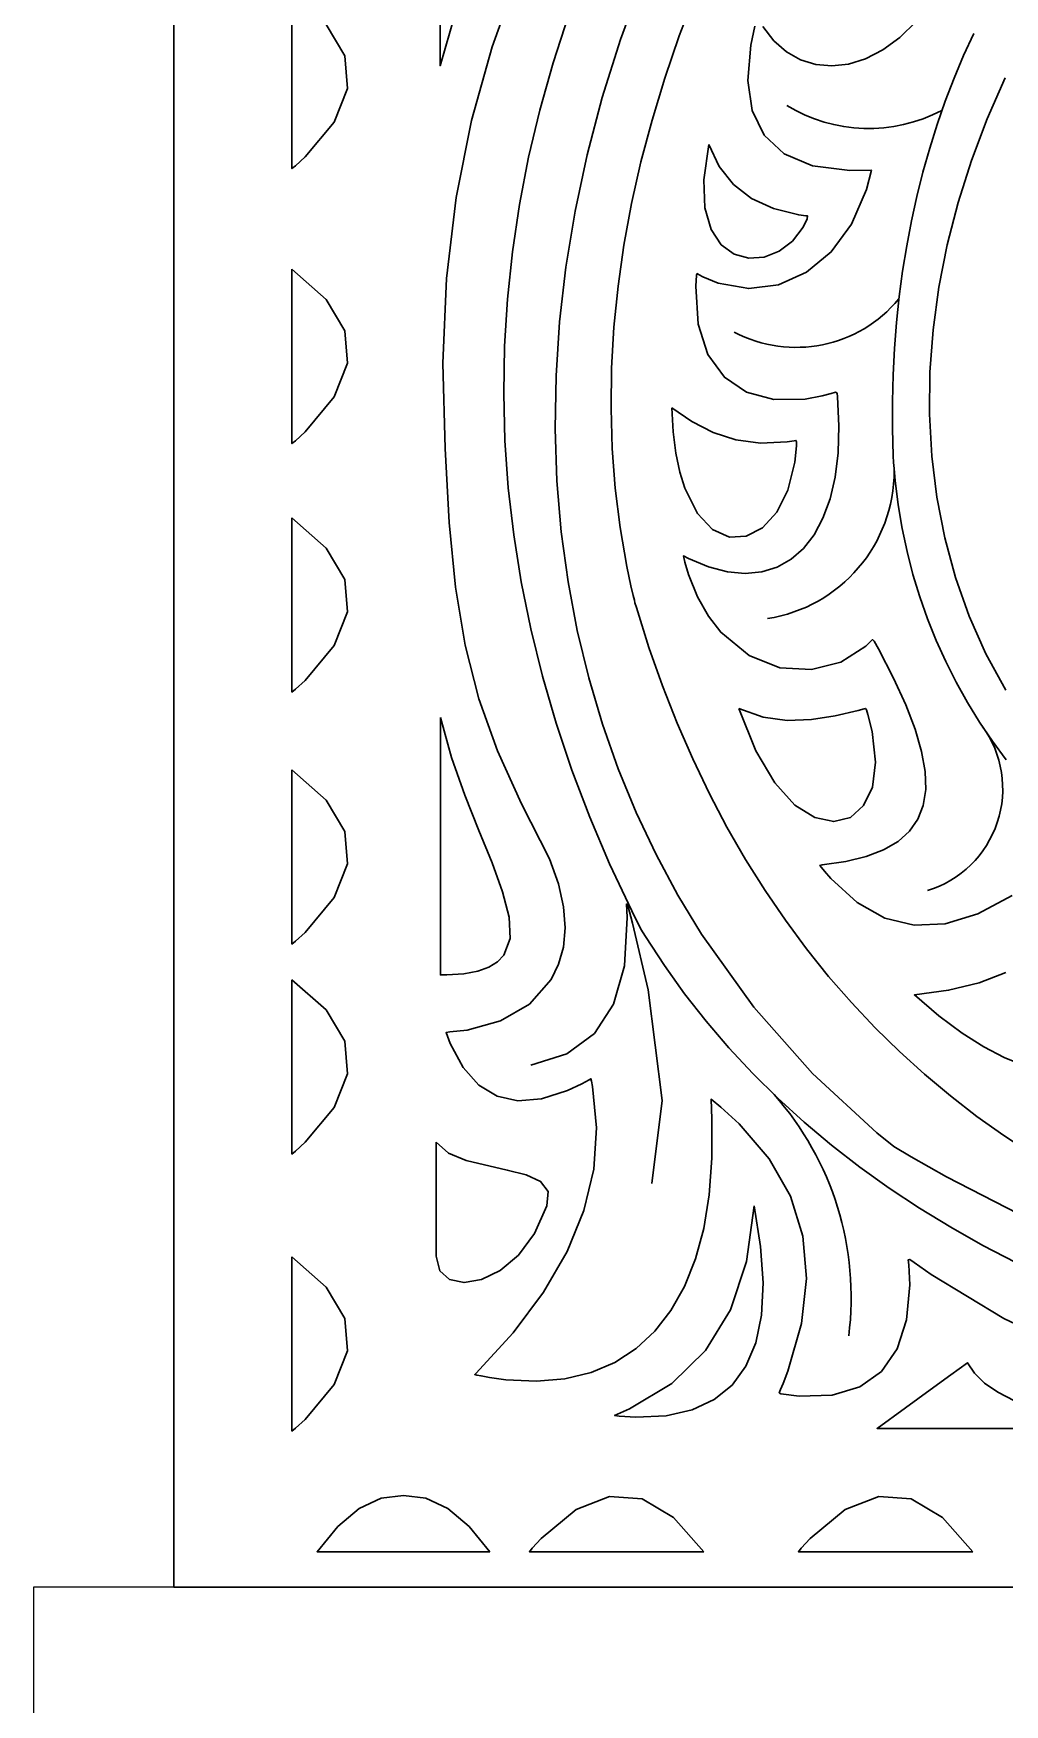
# Model space of a CAD drawing. Header units: inches. Extents: x 249 to 1192, y -18 to 440.
# Drawn here: x 609.812 to 610.158, y 236.347 to 236.943 of the extents above; entities that cross this region are included whole.
import ezdxf

# ---------------------------------------------------------------- set-up
doc = ezdxf.new("R2010")
doc.units = ezdxf.units.IN
doc.header["$MEASUREMENT"] = 0
doc.layers.add('KACA', color=141, linetype='Continuous', lineweight=30)
doc.layers.add('KOLOM', color=5, linetype='Continuous')

# ---------------------------------------------------------------- blocks, each defined once
blk = doc.blocks.new('TAMPAK SAMPING KANAN')
at = {"layer": 'KACA'}
for points in [[(610.71219, 236.38919), (609.86219, 236.38919), (609.86219, 238.38919), (610.71219, 238.38919)], [(610.71219, 236.38919), (609.86219, 236.38919), (609.86219, 238.38919), (610.71219, 238.38919)], [(610.18575, 236.47161), (610.15779, 236.48479), (610.13195, 236.50047), (610.12582, 236.50477), (610.12431, 236.50588), (610.12376, 236.50578), (610.12394, 236.50393), (610.12427, 236.49686), (610.12318, 236.48433), (610.11979, 236.47401), (610.11419, 236.46602), (610.10647, 236.46048), (610.0967, 236.45749), (610.08496, 236.45718), (610.07837, 236.45806), (610.0778, 236.45842), (610.07828, 236.45953), (610.07921, 236.46173), (610.08092, 236.46611), (610.0858, 236.48304), (610.08757, 236.49907), (610.08624, 236.5142), (610.08179, 236.52843), (610.07424, 236.54176), (610.06357, 236.55419), (610.05707, 236.56007), (610.05353, 236.56292), (610.05377, 236.55597), (610.05384, 236.54193), (610.05289, 236.52891), (610.05094, 236.51693), (610.048, 236.50605), (610.0441, 236.49628), (610.03926, 236.48768), (610.03349, 236.48028), (610.02681, 236.4741), (610.01924, 236.4692), (610.01079, 236.46561), (610.00149, 236.46336), (609.99135, 236.46248), (609.98039, 236.46302), (609.97461, 236.46384), (609.97164, 236.46438), (609.97014, 236.46469), (609.96939, 236.46485), (609.96972, 236.46527), (609.98305, 236.4797), (609.99391, 236.49418), (610.00231, 236.50873), (610.00825, 236.52334), (610.01173, 236.538), (610.01275, 236.55273), (610.01131, 236.56751), (610.01095, 236.56937), (610.01073, 236.5702), (610.01007, 236.56983), (610.00747, 236.56843), (610.00245, 236.56606), (609.99312, 236.56305), (609.98474, 236.56237), (609.9773, 236.56401), (609.97081, 236.56796), (609.96526, 236.57424), (609.96066, 236.58283), (609.95965, 236.58535), (609.95917, 236.58666), (609.96044, 236.58691), (609.96671, 236.58752), (609.97858, 236.5908), (609.98884, 236.59682), (609.99659, 236.6056), (609.99925, 236.61102), (610.00095, 236.61714), (610.00158, 236.62396), (610.00103, 236.63147), (609.99919, 236.63969), (609.99595, 236.6486), (609.986, 236.66812), (609.97744, 236.68705), (609.97086, 236.70559), (609.96597, 236.72469), (609.96251, 236.74528), (609.96021, 236.7683), (609.95879, 236.79469), (609.95806, 236.82508), (609.95927, 236.85526), (609.96271, 236.88403), (609.96821, 236.91148), (609.97557, 236.93773), (609.98459, 236.96286)], [(610.18575, 236.47161), (610.15779, 236.48479), (610.13195, 236.50047), (610.12582, 236.50477), (610.12431, 236.50588), (610.12376, 236.50578), (610.12394, 236.50393), (610.12427, 236.49686), (610.12318, 236.48433), (610.11979, 236.47401), (610.11419, 236.46602), (610.10647, 236.46048), (610.0967, 236.45749), (610.08496, 236.45718), (610.07837, 236.45806), (610.0778, 236.45842), (610.07828, 236.45953), (610.07921, 236.46173), (610.08092, 236.46611), (610.0858, 236.48304), (610.08757, 236.49907), (610.08624, 236.5142), (610.08179, 236.52843), (610.07424, 236.54176), (610.06357, 236.55419), (610.05707, 236.56007), (610.05353, 236.56292), (610.05377, 236.55597), (610.05384, 236.54193), (610.05289, 236.52891), (610.05094, 236.51693), (610.048, 236.50605), (610.0441, 236.49628), (610.03926, 236.48768), (610.03349, 236.48028), (610.02681, 236.4741), (610.01924, 236.4692), (610.01079, 236.46561), (610.00149, 236.46336), (609.99135, 236.46248), (609.98039, 236.46302), (609.97461, 236.46384), (609.97164, 236.46438), (609.97014, 236.46469), (609.96939, 236.46485), (609.96972, 236.46527), (609.98305, 236.4797), (609.99391, 236.49418), (610.00231, 236.50873), (610.00825, 236.52334), (610.01173, 236.538), (610.01275, 236.55273), (610.01131, 236.56751), (610.01095, 236.56937), (610.01073, 236.5702), (610.01007, 236.56983), (610.00747, 236.56843), (610.00245, 236.56606), (609.99312, 236.56305), (609.98474, 236.56237), (609.9773, 236.56401), (609.97081, 236.56796), (609.96526, 236.57424), (609.96066, 236.58283), (609.95965, 236.58535), (609.95917, 236.58666), (609.96044, 236.58691), (609.96671, 236.58752), (609.97858, 236.5908), (609.98884, 236.59682), (609.99659, 236.6056), (609.99925, 236.61102), (610.00095, 236.61714), (610.00158, 236.62396), (610.00103, 236.63147), (609.99919, 236.63969), (609.99595, 236.6486), (609.986, 236.66812), (609.97744, 236.68705), (609.97086, 236.70559), (609.96597, 236.72469), (609.96251, 236.74528), (609.96021, 236.7683), (609.95879, 236.79469), (609.95806, 236.82508), (609.95927, 236.85526), (609.96271, 236.88403), (609.96821, 236.91148), (609.97557, 236.93773), (609.98459, 236.96286)], [(610.16211, 236.50477), (610.15037, 236.51086), (610.13892, 236.51731), (610.12779, 236.52411), (610.11699, 236.53126), (610.10653, 236.53876), (610.09643, 236.5466), (610.0867, 236.55477), (610.07735, 236.56327), (610.06841, 236.57209), (610.05987, 236.58124), (610.05177, 236.5907), (610.04411, 236.60046), (610.03691, 236.61053), (610.03018, 236.6209), (610.02857, 236.62354), (610.02787, 236.62477), (610.02734, 236.62582), (610.02526, 236.62999), (610.01742, 236.64671), (610.01032, 236.66343), (610.00396, 236.68016), (609.99834, 236.6969), (609.99345, 236.71365), (609.98931, 236.73041), (609.98591, 236.74717), (609.98324, 236.76394), (609.98132, 236.78072), (609.98013, 236.79751), (609.97969, 236.8143), (609.97998, 236.8311), (609.98102, 236.84791), (609.98279, 236.86473), (609.9853, 236.88156), (609.98855, 236.89839), (609.99255, 236.91523), (609.99728, 236.93208), (610.00275, 236.94894)], [(610.16211, 236.50477), (610.15037, 236.51086), (610.13892, 236.51731), (610.12779, 236.52411), (610.11699, 236.53126), (610.10653, 236.53876), (610.09643, 236.5466), (610.0867, 236.55477), (610.07735, 236.56327), (610.06841, 236.57209), (610.05987, 236.58124), (610.05177, 236.5907), (610.04411, 236.60046), (610.03691, 236.61053), (610.03018, 236.6209), (610.02857, 236.62354), (610.02787, 236.62477), (610.02734, 236.62582), (610.02526, 236.62999), (610.01742, 236.64671), (610.01032, 236.66343), (610.00396, 236.68016), (609.99834, 236.6969), (609.99345, 236.71365), (609.98931, 236.73041), (609.98591, 236.74717), (609.98324, 236.76394), (609.98132, 236.78072), (609.98013, 236.79751), (609.97969, 236.8143), (609.97998, 236.8311), (609.98102, 236.84791), (609.98279, 236.86473), (609.9853, 236.88156), (609.98855, 236.89839), (609.99255, 236.91523), (609.99728, 236.93208), (610.00275, 236.94894)], [(610.02891, 236.96118), (610.02129, 236.94032), (610.01479, 236.91968), (610.0094, 236.89929), (610.00509, 236.87916), (610.00182, 236.85932), (609.99958, 236.83977), (609.99832, 236.82055), (609.99802, 236.80166), (609.99866, 236.78313), (610.0002, 236.76498), (610.00262, 236.74723), (610.00589, 236.72989), (610.00998, 236.71299), (610.01486, 236.69654), (610.0205, 236.68056), (610.02688, 236.66507), (610.03396, 236.6501), (610.04172, 236.63565), (610.05013, 236.62175), (610.06879, 236.59568), (610.0897, 236.57204), (610.11263, 236.55096), (610.11866, 236.54612), (610.12484, 236.54236), (610.13738, 236.53525), (610.16303, 236.52216)], [(610.02891, 236.96118), (610.02129, 236.94032), (610.01479, 236.91968), (610.0094, 236.89929), (610.00509, 236.87916), (610.00182, 236.85932), (609.99958, 236.83977), (609.99832, 236.82055), (609.99802, 236.80166), (609.99866, 236.78313), (610.0002, 236.76498), (610.00262, 236.74723), (610.00589, 236.72989), (610.00998, 236.71299), (610.01486, 236.69654), (610.0205, 236.68056), (610.02688, 236.66507), (610.03396, 236.6501), (610.04172, 236.63565), (610.05013, 236.62175), (610.06879, 236.59568), (610.0897, 236.57204), (610.11263, 236.55096), (610.11866, 236.54612), (610.12484, 236.54236), (610.13738, 236.53525), (610.16303, 236.52216)], [(610.16075, 236.63546), (610.14856, 236.62892), (610.13694, 236.62539), (610.12589, 236.62489), (610.11543, 236.62741), (610.10554, 236.63295), (610.09622, 236.6415), (610.09399, 236.64411), (610.09288, 236.64549), (610.09233, 236.6462), (610.0931, 236.64644), (610.10148, 236.64765), (610.10878, 236.64943), (610.11499, 236.65179), (610.12013, 236.65477), (610.12419, 236.65837), (610.12718, 236.66264), (610.1291, 236.66759), (610.12997, 236.67324), (610.12978, 236.67962), (610.12853, 236.68676), (610.12624, 236.69467), (610.12291, 236.70338), (610.11853, 236.71291), (610.11312, 236.72328), (610.11161, 236.72601), (610.11097, 236.72663), (610.11052, 236.72613), (610.10863, 236.72426), (610.09971, 236.71856), (610.08925, 236.71592), (610.07808, 236.71662), (610.06705, 236.72097), (610.05699, 236.72927), (610.05258, 236.73499), (610.04873, 236.74181), (610.04554, 236.74977), (610.04422, 236.75418), (610.04368, 236.75645), (610.04551, 236.75551), (610.05262, 236.75251), (610.05937, 236.75074), (610.06573, 236.75016), (610.07165, 236.75073), (610.07709, 236.75243), (610.08203, 236.75523), (610.08641, 236.75909), (610.09021, 236.76397), (610.09338, 236.76986), (610.0959, 236.7767), (610.09771, 236.78448), (610.09878, 236.79316), (610.09908, 236.8027), (610.09856, 236.81307), (610.09844, 236.81443), (610.09787, 236.81474), (610.09628, 236.81427), (610.09314, 236.81344), (610.08707, 236.81231), (610.07587, 236.81214), (610.06618, 236.81473), (610.05827, 236.82008), (610.05244, 236.82817), (610.04897, 236.839), (610.04815, 236.85255), (610.04839, 236.85636), (610.04864, 236.85697), (610.04931, 236.85659), (610.05065, 236.85588), (610.05606, 236.85358), (610.06696, 236.85163), (610.0776, 236.85299), (610.08754, 236.85743), (610.09635, 236.86471), (610.1036, 236.8746), (610.10887, 236.88687), (610.11062, 236.89382), (610.10293, 236.89373), (610.08969, 236.89538), (610.07958, 236.89962), (610.07245, 236.90623), (610.06819, 236.91502), (610.06665, 236.92577), (610.0677, 236.93829), (610.06916, 236.94515)], [(610.07193, 236.94495), (610.07589, 236.93992), (610.08042, 236.93597), (610.08543, 236.93313), (610.09084, 236.93144), (610.09656, 236.93091), (610.1025, 236.93158), (610.10856, 236.93348), (610.11466, 236.93662), (610.12072, 236.94104), (610.12663, 236.94677)], [(610.16075, 236.63546), (610.14856, 236.62892), (610.13694, 236.62539), (610.12589, 236.62489), (610.11543, 236.62741), (610.10554, 236.63295), (610.09622, 236.6415), (610.09399, 236.64411), (610.09288, 236.64549), (610.09233, 236.6462), (610.0931, 236.64644), (610.10148, 236.64765), (610.10878, 236.64943), (610.11499, 236.65179), (610.12013, 236.65477), (610.12419, 236.65837), (610.12718, 236.66264), (610.1291, 236.66759), (610.12997, 236.67324), (610.12978, 236.67962), (610.12853, 236.68676), (610.12624, 236.69467), (610.12291, 236.70338), (610.11853, 236.71291), (610.11312, 236.72328), (610.11161, 236.72601), (610.11097, 236.72663), (610.11052, 236.72613), (610.10863, 236.72426), (610.09971, 236.71856), (610.08925, 236.71592), (610.07808, 236.71662), (610.06705, 236.72097), (610.05699, 236.72927), (610.05258, 236.73499), (610.04873, 236.74181), (610.04554, 236.74977), (610.04422, 236.75418), (610.04368, 236.75645), (610.04551, 236.75551), (610.05262, 236.75251), (610.05937, 236.75074), (610.06573, 236.75016), (610.07165, 236.75073), (610.07709, 236.75243), (610.08203, 236.75523), (610.08641, 236.75909), (610.09021, 236.76397), (610.09338, 236.76986), (610.0959, 236.7767), (610.09771, 236.78448), (610.09878, 236.79316), (610.09908, 236.8027), (610.09856, 236.81307), (610.09844, 236.81443), (610.09787, 236.81474), (610.09628, 236.81427), (610.09314, 236.81344), (610.08707, 236.81231), (610.07587, 236.81214), (610.06618, 236.81473), (610.05827, 236.82008), (610.05244, 236.82817), (610.04897, 236.839), (610.04815, 236.85255), (610.04839, 236.85636), (610.04864, 236.85697), (610.04931, 236.85659), (610.05065, 236.85588), (610.05606, 236.85358), (610.06696, 236.85163), (610.0776, 236.85299), (610.08754, 236.85743), (610.09635, 236.86471), (610.1036, 236.8746), (610.10887, 236.88687), (610.11062, 236.89382), (610.10293, 236.89373), (610.08969, 236.89538), (610.07958, 236.89962), (610.07245, 236.90623), (610.06819, 236.91502), (610.06665, 236.92577), (610.0677, 236.93829), (610.06916, 236.94515)], [(610.07193, 236.94495), (610.07589, 236.93992), (610.08042, 236.93597), (610.08543, 236.93313), (610.09084, 236.93144), (610.09656, 236.93091), (610.1025, 236.93158), (610.10856, 236.93348), (610.11466, 236.93662), (610.12072, 236.94104), (610.12663, 236.94677)], [(610.14706, 236.94251), (610.14345, 236.93459), (610.14009, 236.92654), (610.13696, 236.91837), (610.13407, 236.91007), (610.13141, 236.90166), (610.129, 236.89312), (610.12682, 236.88447), (610.12489, 236.87571), (610.1232, 236.86684), (610.12175, 236.85785), (610.12054, 236.84876), (610.11957, 236.83957), (610.11885, 236.83027), (610.11838, 236.82088), (610.11815, 236.81138), (610.11817, 236.80179), (610.11843, 236.79211), (610.11855, 236.78974), (610.11871, 236.78756), (610.11911, 236.78323), (610.12016, 236.77467), (610.12157, 236.76624), (610.12333, 236.75795), (610.12543, 236.74981), (610.12787, 236.74182), (610.13063, 236.73399), (610.13371, 236.72631), (610.13712, 236.71879), (610.14083, 236.71144), (610.14485, 236.70426), (610.14917, 236.69726), (610.15378, 236.69043), (610.15867, 236.68379)], [(610.14706, 236.94251), (610.14345, 236.93459), (610.14009, 236.92654), (610.13696, 236.91837), (610.13407, 236.91007), (610.13141, 236.90166), (610.129, 236.89312), (610.12682, 236.88447), (610.12489, 236.87571), (610.1232, 236.86684), (610.12175, 236.85785), (610.12054, 236.84876), (610.11957, 236.83957), (610.11885, 236.83027), (610.11838, 236.82088), (610.11815, 236.81138), (610.11817, 236.80179), (610.11843, 236.79211), (610.11855, 236.78974), (610.11871, 236.78756), (610.11911, 236.78323), (610.12016, 236.77467), (610.12157, 236.76624), (610.12333, 236.75795), (610.12543, 236.74981), (610.12787, 236.74182), (610.13063, 236.73399), (610.13371, 236.72631), (610.13712, 236.71879), (610.14083, 236.71144), (610.14485, 236.70426), (610.14917, 236.69726), (610.15378, 236.69043), (610.15867, 236.68379)], [(610.16767, 236.5435), (610.15782, 236.54997), (610.14817, 236.55684), (610.13876, 236.56411), (610.12958, 236.5718), (610.12064, 236.57989), (610.11197, 236.5884), (610.10355, 236.59733), (610.09541, 236.60668), (610.08756, 236.61645), (610.08, 236.62665), (610.07275, 236.63727), (610.06581, 236.64833), (610.0592, 236.65982), (610.05292, 236.67174), (610.04699, 236.68411), (610.04142, 236.69692), (610.03621, 236.71017), (610.03137, 236.72387), (610.02692, 236.73802), (610.02641, 236.73977), (610.02621, 236.74062), (610.0258, 236.74233), (610.02501, 236.74576), (610.02357, 236.75264), (610.02117, 236.76652), (610.01943, 236.78054), (610.01835, 236.79469), (610.01791, 236.80896), (610.01811, 236.82335), (610.01894, 236.83784), (610.02041, 236.85244), (610.02251, 236.86712), (610.02523, 236.88189), (610.02856, 236.89674), (610.03251, 236.91165), (610.03707, 236.92662), (610.04222, 236.94164), (610.04798, 236.9567)], [(610.16767, 236.5435), (610.15782, 236.54997), (610.14817, 236.55684), (610.13876, 236.56411), (610.12958, 236.5718), (610.12064, 236.57989), (610.11197, 236.5884), (610.10355, 236.59733), (610.09541, 236.60668), (610.08756, 236.61645), (610.08, 236.62665), (610.07275, 236.63727), (610.06581, 236.64833), (610.0592, 236.65982), (610.05292, 236.67174), (610.04699, 236.68411), (610.04142, 236.69692), (610.03621, 236.71017), (610.03137, 236.72387), (610.02692, 236.73802), (610.02641, 236.73977), (610.02621, 236.74062), (610.0258, 236.74233), (610.02501, 236.74576), (610.02357, 236.75264), (610.02117, 236.76652), (610.01943, 236.78054), (610.01835, 236.79469), (610.01791, 236.80896), (610.01811, 236.82335), (610.01894, 236.83784), (610.02041, 236.85244), (610.02251, 236.86712), (610.02523, 236.88189), (610.02856, 236.89674), (610.03251, 236.91165), (610.03707, 236.92662), (610.04222, 236.94164), (610.04798, 236.9567)], [(610.15825, 236.92664), (610.15183, 236.91205), (610.14624, 236.89725), (610.14151, 236.88229), (610.13765, 236.86723), (610.13468, 236.8521), (610.13262, 236.83696), (610.1315, 236.82186), (610.13133, 236.80686), (610.13214, 236.792), (610.13393, 236.77733), (610.13674, 236.76291), (610.14058, 236.74878), (610.14548, 236.735), (610.15145, 236.72161), (610.15851, 236.70867)], [(610.15825, 236.92664), (610.15183, 236.91205), (610.14624, 236.89725), (610.14151, 236.88229), (610.13765, 236.86723), (610.13468, 236.8521), (610.13262, 236.83696), (610.1315, 236.82186), (610.13133, 236.80686), (610.13214, 236.792), (610.13393, 236.77733), (610.13674, 236.76291), (610.14058, 236.74878), (610.14548, 236.735), (610.15145, 236.72161), (610.15851, 236.70867)], [(609.98929, 236.57504), (610.00215, 236.57914), (610.01198, 236.58633), (610.01882, 236.59673), (610.02269, 236.61046), (610.0236, 236.62763), (610.02337, 236.63248), (610.02385, 236.63198), (610.02558, 236.62561), (610.03119, 236.6019), (610.0361, 236.56246), (610.03249, 236.5329)], [(609.98929, 236.57504), (610.00215, 236.57914), (610.01198, 236.58633), (610.01882, 236.59673), (610.02269, 236.61046), (610.0236, 236.62763), (610.02337, 236.63248), (610.02385, 236.63198), (610.02558, 236.62561), (610.03119, 236.6019), (610.0361, 236.56246), (610.03249, 236.5329)], [(610.15848, 236.60808), (610.14899, 236.60439), (610.13815, 236.60172), (610.12596, 236.60007), (610.12596, 236.60007), (610.13466, 236.59263), (610.14291, 236.58648), (610.15068, 236.58154), (610.15794, 236.57775), (610.16467, 236.57502)], [(610.15848, 236.60808), (610.14899, 236.60439), (610.13815, 236.60172), (610.12596, 236.60007), (610.12596, 236.60007), (610.13466, 236.59263), (610.14291, 236.58648), (610.15068, 236.58154), (610.15794, 236.57775), (610.16467, 236.57502)], [(610.16161, 236.45553), (610.15572, 236.45857), (610.15095, 236.46185), (610.14733, 236.46536), (610.14483, 236.4691), (610.14483, 236.4691), (610.13889, 236.46478), (610.13155, 236.45944), (610.1228, 236.45307), (610.11264, 236.44568), (610.11358, 236.44568), (610.11625, 236.44568), (610.12038, 236.44568), (610.12575, 236.44568), (610.1321, 236.44568), (610.13919, 236.44568), (610.15459, 236.44568), (610.16999, 236.44568)], [(610.16161, 236.45553), (610.15572, 236.45857), (610.15095, 236.46185), (610.14733, 236.46536), (610.14483, 236.4691), (610.14483, 236.4691), (610.13889, 236.46478), (610.13155, 236.45944), (610.1228, 236.45307), (610.11264, 236.44568), (610.11358, 236.44568), (610.11625, 236.44568), (610.12038, 236.44568), (610.12575, 236.44568), (610.1321, 236.44568), (610.13919, 236.44568), (610.15459, 236.44568), (610.16999, 236.44568)]]:
    blk.add_lwpolyline(points, dxfattribs=at)
for points in [[(609.95736, 237.0032), (609.96689, 236.99115), (609.97797, 236.9833), (609.97293, 236.97564), (609.96775, 236.96437), (609.96244, 236.94948), (609.957, 236.93098), (609.95702, 236.93408), (609.95706, 236.94226), (609.95718, 236.96709), (609.95731, 236.99191), (609.95735, 237.00009), (609.95736, 237.0032)], [(609.95736, 237.0032), (609.96689, 236.99115), (609.97797, 236.9833), (609.97293, 236.97564), (609.96775, 236.96437), (609.96244, 236.94948), (609.957, 236.93098), (609.95702, 236.93408), (609.95706, 236.94226), (609.95718, 236.96709), (609.95731, 236.99191), (609.95735, 237.00009), (609.95736, 237.0032)], [(609.90428, 236.95644), (609.9165, 236.94568), (609.92307, 236.93451), (609.92401, 236.92293), (609.91932, 236.91094), (609.90898, 236.89854), (609.90552, 236.89538), (609.90428, 236.89436), (609.90428, 236.89502), (609.90428, 236.90403), (609.90428, 236.93679), (609.90428, 236.95071), (609.90428, 236.95644)], [(609.90428, 236.95644), (609.9165, 236.94568), (609.92307, 236.93451), (609.92401, 236.92293), (609.91932, 236.91094), (609.90898, 236.89854), (609.90552, 236.89538), (609.90428, 236.89436), (609.90428, 236.89502), (609.90428, 236.90403), (609.90428, 236.93679), (609.90428, 236.95071), (609.90428, 236.95644)], [(610.0527, 236.90299), (610.05092, 236.8904), (610.05132, 236.88035), (610.05352, 236.87267), (610.05712, 236.86723), (610.06174, 236.86388), (610.06697, 236.86248), (610.07244, 236.86288), (610.07774, 236.86494), (610.08248, 236.86852), (610.08628, 236.87347), (610.08771, 236.87642), (610.08789, 236.87749), (610.08726, 236.87756), (610.08478, 236.87789), (610.07572, 236.88011), (610.06798, 236.88372), (610.06156, 236.88874), (610.05647, 236.89516), (610.0527, 236.90299)], [(610.0527, 236.90299), (610.05092, 236.8904), (610.05132, 236.88035), (610.05352, 236.87267), (610.05712, 236.86723), (610.06174, 236.86388), (610.06697, 236.86248), (610.07244, 236.86288), (610.07774, 236.86494), (610.08248, 236.86852), (610.08628, 236.87347), (610.08771, 236.87642), (610.08789, 236.87749), (610.08726, 236.87756), (610.08478, 236.87789), (610.07572, 236.88011), (610.06798, 236.88372), (610.06156, 236.88874), (610.05647, 236.89516), (610.0527, 236.90299)], [(609.90428, 236.85854), (609.9165, 236.84777), (609.92307, 236.8366), (609.92401, 236.82502), (609.91932, 236.81304), (609.90898, 236.80064), (609.90552, 236.79747), (609.90428, 236.79646), (609.90428, 236.79711), (609.90428, 236.80612), (609.90428, 236.83888), (609.90428, 236.8528), (609.90428, 236.85854)], [(609.90428, 236.85854), (609.9165, 236.84777), (609.92307, 236.8366), (609.92401, 236.82502), (609.91932, 236.81304), (609.90898, 236.80064), (609.90552, 236.79747), (609.90428, 236.79646), (609.90428, 236.79711), (609.90428, 236.80612), (609.90428, 236.83888), (609.90428, 236.8528), (609.90428, 236.85854)], [(610.03953, 236.80915), (610.04002, 236.8006), (610.04099, 236.79299), (610.04239, 236.7863), (610.04418, 236.7805), (610.04868, 236.7715), (610.0541, 236.76578), (610.06004, 236.76316), (610.06609, 236.76345), (610.07185, 236.76646), (610.07692, 236.77199), (610.08089, 236.77985), (610.08337, 236.78986), (610.08391, 236.7956), (610.08397, 236.79711), (610.08377, 236.79758), (610.08314, 236.79747), (610.08066, 236.79708), (610.07118, 236.79664), (610.06239, 236.79783), (610.05423, 236.80043), (610.04664, 236.80427), (610.03953, 236.80915)], [(610.03953, 236.80915), (610.04002, 236.8006), (610.04099, 236.79299), (610.04239, 236.7863), (610.04418, 236.7805), (610.04868, 236.7715), (610.0541, 236.76578), (610.06004, 236.76316), (610.06609, 236.76345), (610.07185, 236.76646), (610.07692, 236.77199), (610.08089, 236.77985), (610.08337, 236.78986), (610.08391, 236.7956), (610.08397, 236.79711), (610.08377, 236.79758), (610.08314, 236.79747), (610.08066, 236.79708), (610.07118, 236.79664), (610.06239, 236.79783), (610.05423, 236.80043), (610.04664, 236.80427), (610.03953, 236.80915)], [(609.90428, 236.76998), (609.9165, 236.75922), (609.92307, 236.74805), (609.92401, 236.73647), (609.91932, 236.72448), (609.90898, 236.71209), (609.90552, 236.70892), (609.90428, 236.70791), (609.90428, 236.70856), (609.90428, 236.71757), (609.90428, 236.75033), (609.90428, 236.76425), (609.90428, 236.76998)], [(609.90428, 236.76998), (609.9165, 236.75922), (609.92307, 236.74805), (609.92401, 236.73647), (609.91932, 236.72448), (609.90898, 236.71209), (609.90552, 236.70892), (609.90428, 236.70791), (609.90428, 236.70856), (609.90428, 236.71757), (609.90428, 236.75033), (609.90428, 236.76425), (609.90428, 236.76998)], [(609.95715, 236.69885), (609.96113, 236.68466), (609.96589, 236.67121), (609.97088, 236.65867), (609.97553, 236.64715), (609.9793, 236.63681), (609.98163, 236.62778), (609.98196, 236.62021), (609.97975, 236.61424), (609.97751, 236.61189), (609.97443, 236.61), (609.97043, 236.60858), (609.96545, 236.60764), (609.95941, 236.60721), (609.95773, 236.60718), (609.95715, 236.60718), (609.95715, 236.60724), (609.95715, 236.60821), (609.95715, 236.61023), (609.95715, 236.61319), (609.95715, 236.6215), (609.95715, 236.63223), (609.95715, 236.64446), (609.95715, 236.66985), (609.95715, 236.68118), (609.95715, 236.69039), (609.95715, 236.69392), (609.95715, 236.69659), (609.95715, 236.69827), (609.95715, 236.69885)], [(609.95715, 236.69885), (609.96113, 236.68466), (609.96589, 236.67121), (609.97088, 236.65867), (609.97553, 236.64715), (609.9793, 236.63681), (609.98163, 236.62778), (609.98196, 236.62021), (609.97975, 236.61424), (609.97751, 236.61189), (609.97443, 236.61), (609.97043, 236.60858), (609.96545, 236.60764), (609.95941, 236.60721), (609.95773, 236.60718), (609.95715, 236.60718), (609.95715, 236.60724), (609.95715, 236.60821), (609.95715, 236.61023), (609.95715, 236.61319), (609.95715, 236.6215), (609.95715, 236.63223), (609.95715, 236.64446), (609.95715, 236.66985), (609.95715, 236.68118), (609.95715, 236.69039), (609.95715, 236.69392), (609.95715, 236.69659), (609.95715, 236.69827), (609.95715, 236.69885)], [(610.06341, 236.70214), (610.06946, 236.68696), (610.07626, 236.67557), (610.08341, 236.66772), (610.09054, 236.66321), (610.09724, 236.66182), (610.10314, 236.66332), (610.10785, 236.66749), (610.11098, 236.67412), (610.11215, 236.68299), (610.11096, 236.69387), (610.10937, 236.7), (610.10886, 236.7016), (610.10851, 236.70209), (610.10801, 236.70196), (610.10598, 236.70143), (610.09771, 236.69949), (610.08925, 236.69813), (610.08067, 236.69781), (610.07203, 236.699), (610.06341, 236.70214)], [(610.06341, 236.70214), (610.06946, 236.68696), (610.07626, 236.67557), (610.08341, 236.66772), (610.09054, 236.66321), (610.09724, 236.66182), (610.10314, 236.66332), (610.10785, 236.66749), (610.11098, 236.67412), (610.11215, 236.68299), (610.11096, 236.69387), (610.10937, 236.7), (610.10886, 236.7016), (610.10851, 236.70209), (610.10801, 236.70196), (610.10598, 236.70143), (610.09771, 236.69949), (610.08925, 236.69813), (610.08067, 236.69781), (610.07203, 236.699), (610.06341, 236.70214)], [(609.90428, 236.68026), (609.9165, 236.6695), (609.92307, 236.65833), (609.92401, 236.64675), (609.91932, 236.63476), (609.90898, 236.62236), (609.90552, 236.6192), (609.90428, 236.61818), (609.90428, 236.61884), (609.90428, 236.62785), (609.90428, 236.6606), (609.90428, 236.67453), (609.90428, 236.68026)], [(609.90428, 236.68026), (609.9165, 236.6695), (609.92307, 236.65833), (609.92401, 236.64675), (609.91932, 236.63476), (609.90898, 236.62236), (609.90552, 236.6192), (609.90428, 236.61818), (609.90428, 236.61884), (609.90428, 236.62785), (609.90428, 236.6606), (609.90428, 236.67453), (609.90428, 236.68026)], [(609.90428, 236.60549), (609.9165, 236.59473), (609.92307, 236.58356), (609.92401, 236.57198), (609.91932, 236.55999), (609.90898, 236.54759), (609.90552, 236.54443), (609.90428, 236.54341), (609.90428, 236.54407), (609.90428, 236.55308), (609.90428, 236.58584), (609.90428, 236.59976), (609.90428, 236.60549)], [(609.90428, 236.60549), (609.9165, 236.59473), (609.92307, 236.58356), (609.92401, 236.57198), (609.91932, 236.55999), (609.90898, 236.54759), (609.90552, 236.54443), (609.90428, 236.54341), (609.90428, 236.54407), (609.90428, 236.55308), (609.90428, 236.58584), (609.90428, 236.59976), (609.90428, 236.60549)], [(609.95557, 236.54764), (609.95557, 236.5459), (609.95557, 236.54131), (609.95557, 236.52736), (609.95557, 236.51342), (609.95557, 236.50883), (609.95557, 236.50709), (609.95688, 236.50186), (609.96041, 236.49871), (609.96557, 236.49765), (609.97177, 236.49873), (609.97841, 236.50197), (609.98491, 236.50741), (609.99066, 236.51507), (609.99508, 236.52499), (609.99555, 236.53013), (609.99279, 236.53364), (609.98765, 236.53599), (609.98096, 236.53769), (609.9663, 236.54106), (609.96002, 236.5437), (609.95557, 236.54764)], [(609.95557, 236.54764), (609.95557, 236.5459), (609.95557, 236.54131), (609.95557, 236.52736), (609.95557, 236.51342), (609.95557, 236.50883), (609.95557, 236.50709), (609.95688, 236.50186), (609.96041, 236.49871), (609.96557, 236.49765), (609.97177, 236.49873), (609.97841, 236.50197), (609.98491, 236.50741), (609.99066, 236.51507), (609.99508, 236.52499), (609.99555, 236.53013), (609.99279, 236.53364), (609.98765, 236.53599), (609.98096, 236.53769), (609.9663, 236.54106), (609.96002, 236.5437), (609.95557, 236.54764)], [(610.06884, 236.52499), (610.07116, 236.51046), (610.07203, 236.49749), (610.07145, 236.48607), (610.06942, 236.47621), (610.06594, 236.4679), (610.061, 236.46115), (610.05462, 236.45595), (610.04678, 236.4523), (610.0375, 236.45021), (610.02676, 236.44968), (610.02085, 236.45), (610.01916, 236.45033), (610.02026, 236.45077), (610.02452, 236.45262), (610.03962, 236.46171), (610.0516, 236.47349), (610.06046, 236.48796), (610.06621, 236.50513), (610.06884, 236.52499)], [(610.06884, 236.52499), (610.07116, 236.51046), (610.07203, 236.49749), (610.07145, 236.48607), (610.06942, 236.47621), (610.06594, 236.4679), (610.061, 236.46115), (610.05462, 236.45595), (610.04678, 236.4523), (610.0375, 236.45021), (610.02676, 236.44968), (610.02085, 236.45), (610.01916, 236.45033), (610.02026, 236.45077), (610.02452, 236.45262), (610.03962, 236.46171), (610.0516, 236.47349), (610.06046, 236.48796), (610.06621, 236.50513), (610.06884, 236.52499)], [(609.90428, 236.5068), (609.9165, 236.49603), (609.92307, 236.48486), (609.92401, 236.47328), (609.91932, 236.4613), (609.90898, 236.4489), (609.90552, 236.44573), (609.90428, 236.44472), (609.90428, 236.44537), (609.90428, 236.45438), (609.90428, 236.48714), (609.90428, 236.50106), (609.90428, 236.5068)], [(609.90428, 236.5068), (609.9165, 236.49603), (609.92307, 236.48486), (609.92401, 236.47328), (609.91932, 236.4613), (609.90898, 236.4489), (609.90552, 236.44573), (609.90428, 236.44472), (609.90428, 236.44537), (609.90428, 236.45438), (609.90428, 236.48714), (609.90428, 236.50106), (609.90428, 236.5068)], [(609.97472, 236.40177), (609.97403, 236.40177), (609.97208, 236.40177), (609.96905, 236.40177), (609.96511, 236.40177), (609.95526, 236.40177), (609.94397, 236.40177), (609.93268, 236.40177), (609.92283, 236.40177), (609.91889, 236.40177), (609.91586, 236.40177), (609.91391, 236.40177), (609.91322, 236.40177), (609.92061, 236.41081), (609.9282, 236.41717), (609.93599, 236.42082), (609.94397, 236.42179), (609.95195, 236.42082), (609.95974, 236.41717), (609.96733, 236.41081), (609.97472, 236.40177)], [(609.97472, 236.40177), (609.97403, 236.40177), (609.97208, 236.40177), (609.96905, 236.40177), (609.96511, 236.40177), (609.95526, 236.40177), (609.94397, 236.40177), (609.93268, 236.40177), (609.92283, 236.40177), (609.91889, 236.40177), (609.91586, 236.40177), (609.91391, 236.40177), (609.91322, 236.40177), (609.92061, 236.41081), (609.9282, 236.41717), (609.93599, 236.42082), (609.94397, 236.42179), (609.95195, 236.42082), (609.95974, 236.41717), (609.96733, 236.41081), (609.97472, 236.40177)], [(610.05093, 236.40177), (610.04017, 236.41398), (610.029, 236.42056), (610.01742, 236.4215), (610.00543, 236.4168), (609.99303, 236.40647), (609.98987, 236.403), (609.98886, 236.40177), (609.98951, 236.40177), (609.99852, 236.40177), (610.03128, 236.40177), (610.0452, 236.40177), (610.05093, 236.40177)], [(610.05093, 236.40177), (610.04017, 236.41398), (610.029, 236.42056), (610.01742, 236.4215), (610.00543, 236.4168), (609.99303, 236.40647), (609.98987, 236.403), (609.98886, 236.40177), (609.98951, 236.40177), (609.99852, 236.40177), (610.03128, 236.40177), (610.0452, 236.40177), (610.05093, 236.40177)], [(610.14674, 236.40177), (610.13598, 236.41398), (610.12481, 236.42056), (610.11323, 236.4215), (610.10124, 236.4168), (610.08884, 236.40647), (610.08568, 236.403), (610.08466, 236.40177), (610.08532, 236.40177), (610.09432, 236.40177), (610.12708, 236.40177), (610.14101, 236.40177), (610.14674, 236.40177)], [(610.14674, 236.40177), (610.13598, 236.41398), (610.12481, 236.42056), (610.11323, 236.4215), (610.10124, 236.4168), (610.08884, 236.40647), (610.08568, 236.403), (610.08466, 236.40177), (610.08532, 236.40177), (610.09432, 236.40177), (610.12708, 236.40177), (610.14101, 236.40177), (610.14674, 236.40177)]]:
    blk.add_lwpolyline(points, close=True, dxfattribs=at)
for points in [[(610.0805, 236.91681, 0.263902), (610.13572, 236.91512)], [(610.0805, 236.91681, 0.263902), (610.13572, 236.91512)], [(610.06178, 236.83609, 0.354049), (610.12039, 236.84795)], [(610.06178, 236.83609, 0.354049), (610.12039, 236.84795)], [(610.07364, 236.73412, 0.370521), (610.11877, 236.78689)], [(610.07364, 236.73412, 0.370521), (610.11877, 236.78689)], [(610.13064, 236.63723, 0.515112), (610.15012, 236.69584)], [(610.13064, 236.63723, 0.515112), (610.15012, 236.69584)], [(610.10255, 236.47864, 0.21669), (610.07596, 236.56464)], [(610.10255, 236.47864, 0.21669), (610.07596, 236.56464)]]:
    blk.add_lwpolyline(points, format="xyb", dxfattribs=at)
at = {"layer": 'KOLOM'}
blk.add_lwpolyline([(610.71219, 236.38919), (609.81219, 236.38919), (609.81219, 236.28919), (610.71219, 236.28919)], dxfattribs=at)

msp = doc.modelspace()

# ---------------------------------------------------------------- block references
at = {"layer": 'KOLOM'}
msp.add_blockref('TAMPAK SAMPING KANAN', (0, 0), dxfattribs=at)

doc.saveas('drawing.dxf')
